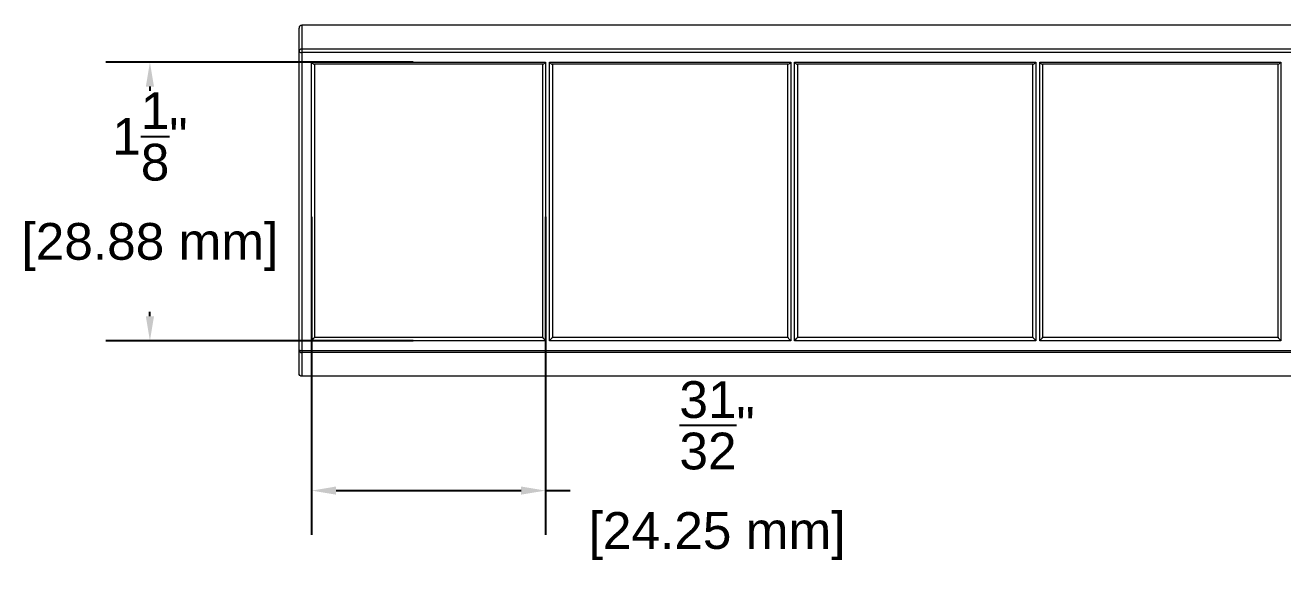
# Model space of a CAD drawing. Header units: inches. Extents: x 0.1 to 20.2, y 3.3 to 17.2.
# Drawn here: x 2.95 to 8.09, y 9.92 to 12.23 of the extents above; entities that cross this region are included whole.
import ezdxf

# ---------------------------------------------------------------- set-up
doc = ezdxf.new("R2010")
doc.units = ezdxf.units.IN
doc.header["$MEASUREMENT"] = 0
doc.layers.get('Defpoints').update_dxf_attribs({"color": 1})
doc.layers.add('Asymetric', color=7, linetype='Continuous')
doc.styles.get("Standard").update_dxf_attribs({"font": 'Arial.ttf'})
doc.dimstyles.new('.1 DIM', dxfattribs={"dimscale": 0, "dimtxt": 0.15, "dimasz": 0.1, "dimexe": 0.18, "dimexo": 0.0625, "dimgap": 0.09, "dimtad": 0, "dimtih": 1, "dimtoh": 1, "dimdec": 5, "dimzin": 0, "dimdsep": 46, "dimlunit": 4, "dimtxsty": 'Standard', "dimcen": 0.09, "dimadec": 0, "dimazin": 0, "dimtfac": 1, "dimtdec": 5, "dimtofl": 0, "dimtmove": 0, "dimatfit": 3, "dimfxl": 1, "dimtolj": 1, "dimtzin": 0, "dimarcsym": 0})

# ---------------------------------------------------------------- blocks, each defined once
blk = doc.blocks.new('*D13')
at = {"layer": 'Defpoints', "color": 0, "lineweight": -2, "transparency": 16777216}
for p, q in [((4.1234, 11.4506), (4.1234, 10.1532)), ((5.0781, 11.4506), (5.0781, 10.1532)), ((4.2234, 10.3332), (4.9781, 10.3332)), ((5.0781, 10.3332), (5.1781, 10.3332))]:
    blk.add_line(p, q, dxfattribs=at)
at = {"layer": 'Defpoints', "color": 0, "transparency": 16777216}
for p in [(4.1234, 11.5131), (5.0781, 11.5131), (5.0781, 10.3332)]:
    blk.add_point(p, dxfattribs=at)
for points in [[(4.2234, 10.3499), (4.2234, 10.3166), (4.1234, 10.3332)], [(4.9781, 10.3499), (4.9781, 10.3166), (5.0781, 10.3332)]]:
    blk.add_solid(points, dxfattribs=at)
at = {"layer": 'Defpoints', "color": 0, "transparency": 16777216, "char_height": 0.15, "attachment_point": 5}
for s, insert in [('\\A1;{\\H1x;\\S31/32;}"', (5.7777, 10.5997)), ('\\A1;[24.25 mm]', (5.7777, 10.1478))]:
    blk.add_mtext(s, dxfattribs=dict(at, insert=insert))
blk = doc.blocks.new('*D14')
at = {"layer": 'Defpoints', "color": 0, "lineweight": -2, "transparency": 16777216}
for p, q in [((4.5383, 12.0817), (3.2838, 12.0817)), ((3.4638, 11.9817), (3.4638, 11.964)), ((3.4638, 11.0445), (3.4638, 11.0622)), ((4.5383, 10.9445), (3.2838, 10.9445))]:
    blk.add_line(p, q, dxfattribs=at)
at = {"layer": 'Defpoints', "color": 0, "transparency": 16777216}
for p in [(4.6008, 12.0817), (3.4638, 10.9445), (4.6008, 10.9445)]:
    blk.add_point(p, dxfattribs=at)
for points in [[(3.4472, 11.9817), (3.4805, 11.9817), (3.4638, 12.0817)], [(3.4472, 11.0445), (3.4805, 11.0445), (3.4638, 10.9445)]]:
    blk.add_solid(points, dxfattribs=at)
at = {"layer": 'Defpoints', "color": 0, "transparency": 16777216, "char_height": 0.15, "attachment_point": 5}
for s, insert in [('\\A1;1{\\H1x;\\S1/8;}"', (3.4638, 11.7785)), ('\\A1;[28.88 mm]', (3.4638, 11.3276))]:
    blk.add_mtext(s, dxfattribs=dict(at, insert=insert))

msp = doc.modelspace()

# ---------------------------------------------------------------- linework, layer by layer
at = {"layer": 'Asymetric', "linetype": 'Continuous', "lineweight": 15}
for p, q in [((4.072209, 12.124103), (4.072209, 12.220865)), ((4.08402, 12.232676), (4.08402, 12.135914)), ((16.060398, 12.232676), (4.08402, 12.232676)), ((4.072209, 10.908178), (4.072209, 12.124103)), ((4.08402, 12.135914), (16.060398, 12.135914)), ((4.08402, 12.135914), (4.08402, 12.121046)), ((16.060398, 12.121046), (4.08402, 12.121046)), ((4.08402, 12.121046), (4.08402, 10.905121)), ((4.12339, 12.081676), (5.078115, 12.081676)), ((4.12339, 10.944491), (4.12339, 12.081676)), ((5.066706, 12.072922), (4.134799, 12.072922)), ((4.135201, 12.072922), (4.135201, 10.958956)), ((5.066304, 10.958956), (5.066304, 12.072922)), ((5.078115, 12.081676), (5.078115, 10.944491)), ((5.093863, 12.081676), (6.078114, 12.081676)), ((5.093863, 10.944491), (5.093863, 12.081676)), ((6.066706, 12.072922), (5.105271, 12.072922)), ((5.105674, 12.072922), (5.105674, 10.958956)), ((6.066304, 10.958956), (6.066304, 12.072922)), ((6.078114, 12.081676), (6.078114, 10.944491)), ((6.093863, 12.081676), (7.078115, 12.081676)), ((6.093863, 10.944491), (6.093863, 12.081676)), ((7.066706, 12.072922), (6.105271, 12.072922)), ((6.105674, 12.072922), (6.105674, 10.958956)), ((7.066303, 10.958956), (7.066303, 12.072922)), ((7.078115, 12.081676), (7.078115, 10.944491)), ((7.093863, 12.081676), (8.078115, 12.081676)), ((7.093863, 10.944491), (7.093863, 12.081676)), ((8.066706, 12.072922), (7.105271, 12.072922)), ((7.105674, 12.072922), (7.105674, 10.958956)), ((8.066304, 10.958956), (8.066304, 12.072922)), ((8.078115, 12.081676), (8.078115, 10.944491)), ((5.078115, 10.944491), (4.12339, 10.944491)), ((4.135201, 10.959359), (5.066304, 10.959359)), ((6.078114, 10.944491), (5.093863, 10.944491)), ((5.105674, 10.959359), (6.066304, 10.959359)), ((7.078115, 10.944491), (6.093863, 10.944491)), ((6.105674, 10.959359), (7.066303, 10.959359)), ((8.078115, 10.944491), (7.093863, 10.944491)), ((7.105674, 10.959359), (8.066304, 10.959359)), ((4.072209, 10.811416), (4.072209, 10.908178)), ((4.08402, 10.905121), (16.060398, 10.905121)), ((4.08402, 10.905121), (4.08402, 10.896367)), ((16.060398, 10.896367), (4.08402, 10.896367)), ((4.08402, 10.896367), (4.08402, 10.799605)), ((16.060398, 10.799605), (4.08402, 10.799605))]:
    msp.add_line(p, q, dxfattribs=at)
for centre, radius, start, end in [((4.08402, 12.124103), 0.011811, 90, 180), ((4.081265, 12.134748), 0.013976, 229.611038, 281.367946), ((4.081265, 10.918823), 0.013976, 229.610443, 281.368207), ((4.08402, 10.908178), 0.011811, 180, 270)]:
    msp.add_arc(centre, radius, start, end, dxfattribs=at)
for centre, major_axis, start_param, end_param in [((4.12339, 12.084733), (0.01171, -0.01171), 4.84328867, 6.15228561), ((5.078115, 12.084733), (0.01171, 0.01171), 3.27249235, 4.58148929), ((5.093863, 12.084733), (0.01171, -0.01171), 4.84328867, 6.15228561), ((6.078115, 12.084733), (0.01171, 0.01171), 3.27249235, 4.58148929), ((6.093863, 12.084733), (0.01171, -0.01171), 4.84328867, 6.15228561), ((7.078115, 12.084733), (0.01171, 0.01171), 3.27249235, 4.58148929), ((7.093863, 12.084733), (0.01171, -0.01171), 4.84328867, 6.15228561), ((8.078115, 12.084733), (0.01171, 0.01171), 3.27249235, 4.58148929), ((4.12339, 10.947548), (0.01171, 0.01171), 4.58148929, 6.15228561), ((5.078115, 10.947548), (0.01171, -0.01171), 3.27249235, 4.84328867), ((5.093863, 10.947548), (0.01171, 0.01171), 4.58148929, 6.15228561), ((6.078115, 10.947548), (0.01171, -0.01171), 3.27249235, 4.84328867), ((6.093863, 10.947548), (0.01171, 0.01171), 4.58148929, 6.15228561), ((7.078115, 10.947548), (0.01171, -0.01171), 3.27249235, 4.84328867), ((7.093863, 10.947548), (0.01171, 0.01171), 4.58148929, 6.15228561), ((8.078115, 10.947548), (0.01171, -0.01171), 3.27249235, 4.84328867)]:
    msp.add_ellipse(centre, major_axis=major_axis, ratio=0.1316525, start_param=start_param, end_param=end_param, dxfattribs=at)
for points in [[(4.08402, 12.232676), (4.080873, 12.232676), (4.077803, 12.231368), (4.073467, 12.226997), (4.072209, 12.223913), (4.072209, 12.220865)], [(4.08402, 10.799605), (4.080873, 10.799605), (4.077803, 10.800913), (4.073467, 10.805284), (4.072209, 10.808368), (4.072209, 10.811416)]]:
    msp.add_open_spline(points, degree=3, knots=[0, 0, 0, 0, 0.5, 0.5, 1, 1, 1, 1], dxfattribs=at)

# ---------------------------------------------------------------- dimensions: what is measured, and where the dimension line sits
at = {"layer": 'Defpoints'}
dim = msp.add_linear_dim(base=(3.4638229476, 10.944490873), p1=(4.6007526425, 12.0816758721), p2=(4.6007526425, 10.944490873), angle=90, dimstyle='.1 DIM', override={"dimscale": 1, "dimpost": '\\X'}, dxfattribs=at)
dim.commit()
dim.dimension.update_dxf_attribs({"geometry": '*D14', "text_midpoint": (3.4638229476, 11.5130833726), "dimtype": 160})
dim = msp.add_linear_dim(base=(5.0781149, 10.3332277), p1=(4.1233904, 11.5130834), p2=(5.0781149, 11.5130834), dimstyle='.1 DIM', override={"dimscale": 1, "dimpost": '\\X'}, dxfattribs=at)
dim.commit()
dim.dimension.update_dxf_attribs({"geometry": '*D13', "text_midpoint": (5.7776647, 10.3332277)})

doc.saveas('drawing.dxf')
